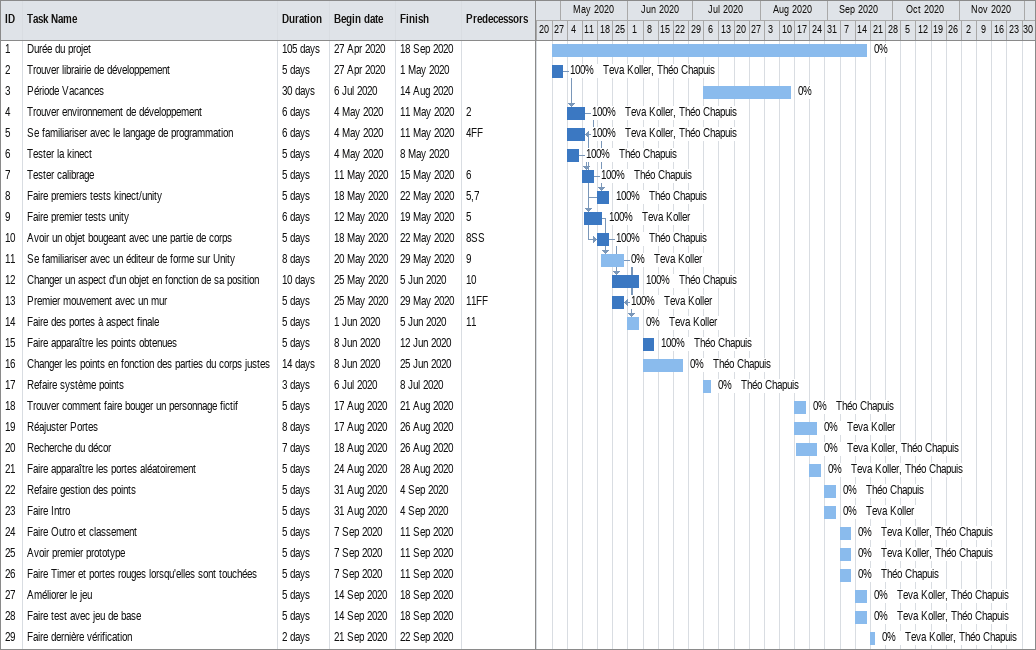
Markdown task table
| ID | Task | Duration | Start | Finish | Predecessors | Resources | % complete |
|---|---|---|---|---|---|---|---|
| 1 | Durée du projet | 105d | 2020-04-27 | 2020-09-18 |  |  | 0 |
| 2 | Trouver librairie de développement | 5d | 2020-04-27 | 2020-05-01 |  | Teva Koller, Théo Chapuis | 100 |
| 3 | Période Vacances | 30d | 2020-07-06 | 2020-08-14 |  |  | 0 |
| 4 | Trouver environnement de développement | 6d | 2020-05-04 | 2020-05-11 | 2 | Teva Koller, Théo Chapuis | 100 |
| 5 | Se familiariser avec le langage de programmation | 6d | 2020-05-04 | 2020-05-11 | 4FF | Teva Koller, Théo Chapuis | 100 |
| 6 | Tester la kinect | 5d | 2020-05-04 | 2020-05-08 |  | Théo Chapuis | 100 |
| 7 | Tester calibrage | 5d | 2020-05-11 | 2020-05-15 | 6 | Théo Chapuis | 100 |
| 8 | Faire premiers tests kinect/unity | 5d | 2020-05-18 | 2020-05-22 | 5, 7 | Théo Chapuis | 100 |
| 9 | Faire premier tests unity | 6d | 2020-05-12 | 2020-05-19 | 5 | Teva Koller | 100 |
| 10 | Avoir un objet bougeant avec une partie de corps | 5d | 2020-05-18 | 2020-05-22 | 8SS | Théo Chapuis | 100 |
| 11 | Se familiariser avec un éditeur de forme sur Unity | 8d | 2020-05-20 | 2020-05-29 | 9 | Teva Koller | 0 |
| 12 | Changer un aspect d'un objet en fonction de sa position | 10d | 2020-05-25 | 2020-06-05 | 10 | Théo Chapuis | 100 |
| 13 | Premier mouvement avec un mur | 5d | 2020-05-25 | 2020-05-29 | 11FF | Teva Koller | 100 |
| 14 | Faire des portes à aspect finale | 5d | 2020-06-01 | 2020-06-05 | 11 | Teva Koller | 0 |
| 15 | Faire apparaître les points obtenues | 5d | 2020-06-08 | 2020-06-12 |  | Théo Chapuis | 100 |
| 16 | Changer les points en fonction des parties du corps justes | 14d | 2020-06-08 | 2020-06-25 |  | Théo Chapuis | 0 |
| 17 | Refaire système points | 3d | 2020-07-06 | 2020-07-08 |  | Théo Chapuis | 0 |
| 18 | Trouver comment faire bouger un personnage fictif | 5d | 2020-08-17 | 2020-08-21 |  | Théo Chapuis | 0 |
| 19 | Réajuster Portes | 8d | 2020-08-17 | 2020-08-26 |  | Teva Koller | 0 |
| 20 | Recherche du décor | 7d | 2020-08-18 | 2020-08-26 |  | Teva Koller, Théo Chapuis | 0 |
| 21 | Faire apparaître les portes aléatoirement | 5d | 2020-08-24 | 2020-08-28 |  | Teva Koller, Théo Chapuis | 0 |
| 22 | Refaire gestion des points | 5d | 2020-08-31 | 2020-09-04 |  | Théo Chapuis | 0 |
| 23 | Faire Intro | 5d | 2020-08-31 | 2020-09-04 |  | Teva Koller | 0 |
| 24 | Faire Outro et classement | 5d | 2020-09-07 | 2020-09-11 |  | Teva Koller, Théo Chapuis | 0 |
| 25 | Avoir premier prototype | 5d | 2020-09-07 | 2020-09-11 |  | Teva Koller, Théo Chapuis | 0 |
| 26 | Faire Timer et portes rouges lorsqu'elles sont touchées | 5d | 2020-09-07 | 2020-09-11 |  | Théo Chapuis | 0 |
| 27 | Améliorer le jeu | 5d | 2020-09-14 | 2020-09-18 |  | Teva Koller, Théo Chapuis | 0 |
| 28 | Faire test avec jeu de base | 5d | 2020-09-14 | 2020-09-18 |  | Teva Koller, Théo Chapuis | 0 |
| 29 | Faire dernière vérification | 2d | 2020-09-21 | 2020-09-22 |  | Teva Koller, Théo Chapuis | 0 |
